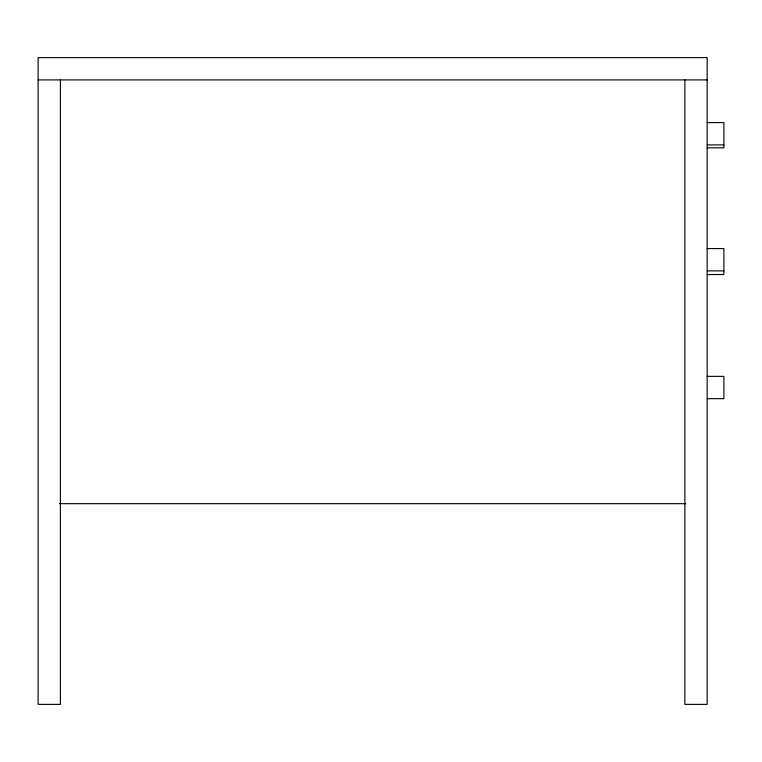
<?xml version="1.0" encoding="UTF-8"?>
<svg xmlns="http://www.w3.org/2000/svg" width="762" height="762" viewBox="0 0 762 762"><rect width="100%" height="100%" fill="white"/><g stroke="black" fill="none" stroke-linecap="round" stroke-linejoin="round"><path stroke-width="1.14" d="M38.1 79.915L707.174 79.915M707.174 122.606L723.9 122.606L723.9 147.838L707.174 147.838M707.174 144.904L723.9 144.904M707.174 248.583L723.9 248.583L723.9 274.53L707.174 274.53M707.174 270.881L723.9 270.881M707.174 376.361L723.9 376.361L723.9 398.659L707.174 398.659M59.531 503.663L685.743 503.663M684.867 79.915L684.867 704.383L707.174 704.383L707.174 57.617L38.1 57.617L38.1 704.383L60.398 704.383L60.398 79.915"/></g></svg>
